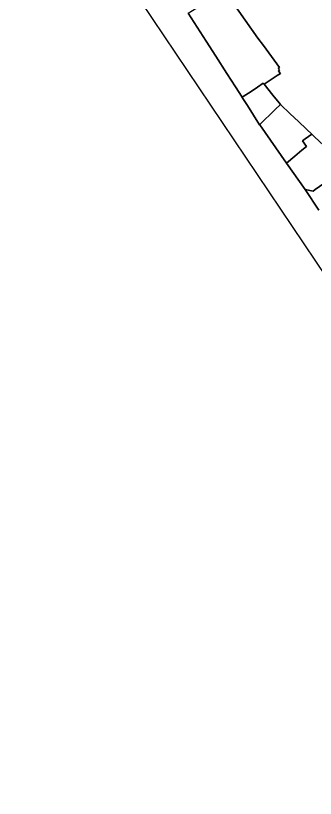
# Model space of a CAD drawing. Header units: inches. Extents: x 469449 to 472390, y 1000542 to 1004361.
# Drawn here: x 471308.3 to 471463.1, y 1000541.7 to 1000945.8 of the extents above; entities that cross this region are included whole.
import ezdxf

# ---------------------------------------------------------------- set-up
doc = ezdxf.new("R2010")
doc.units = ezdxf.units.IN
doc.header["$MEASUREMENT"] = 0
doc.layers.add('Gulele_10_07_New_Parcel', color=7, linetype='Continuous')

msp = doc.modelspace()

# ---------------------------------------------------------------- linework, layer by layer
at = {"layer": 'Gulele_10_07_New_Parcel'}
for points in [[(472232.75, 1001463.52), (472234.19, 1001375.33), (472246.48, 1001209.8), (472250.24, 1001191.59), (472273.22, 1001137.95), (472291.43, 1001087.35), (472302.12, 1001044.85), (472306.17, 1000998.59), (472307.47, 1000965.19), (472310.36, 1000866.6), (472312.67, 1000853.3), (472319.9, 1000826.99), (472352.13, 1000750.8), (472385.08, 1000686.03), (472390.32, 1000679.22), (472200.76, 1000644.61), (472199.07, 1000644.3), (471657.08, 1000542.93), (471653.75, 1000542.33), (471650.07, 1000541.67), (471342.89, 1000998.27), (471292.88, 1001049.45)], [(471465.23, 1000880.88), (471462.57, 1000883.39), (471461.27, 1000884.62), (471458.6, 1000887.14), (471454.38, 1000891.12), (471450.06, 1000895.19), (471445.03, 1000899.94), (471444.36, 1000900.78), (471441.2, 1000904.73), (471436.72, 1000910.35), (471443.46, 1000914.86), (471445.06, 1000915.94), (471444.01, 1000917.23), (471444.61, 1000917.79), (471443.91, 1000918.59), (471444.64, 1000919.08), (471436.25, 1000930.33), (471433.36, 1000934.2), (471416.98, 1000957.59)], [(471397.33, 1000947.13), (471406.63, 1000932.67), (471411.68, 1000924.81), (471417.38, 1000915.94), (471421.83, 1000909.02), (471425.25, 1000903.7), (471425.34, 1000903.55), (471427.99, 1000899.38), (471434.27, 1000889.46), (471434.34, 1000889.36), (471448.17, 1000869.66), (471457.77, 1000856), (471464.93, 1000845.41)], [(471464.93, 1000845.41), (471457.77, 1000856), (471461.93, 1000855.23), (471463.07, 1000856.03), (471479.25, 1000867.28)]]:
    msp.add_lwpolyline(points, dxfattribs=at)
for points in [[(471443.46, 1000914.86), (471436.72, 1000910.35), (471436.23, 1000910.87), (471433.27, 1000908.94), (471430.4, 1000907.07), (471425.25, 1000903.7), (471421.83, 1000909.02), (471417.38, 1000915.94), (471411.68, 1000924.81), (471406.63, 1000932.67), (471397.33, 1000947.13), (471401.8, 1000949.85), (471406.25, 1000952.56), (471410.38, 1000954.5), (471416.98, 1000957.59), (471433.36, 1000934.2), (471436.25, 1000930.33), (471444.64, 1000919.08), (471443.91, 1000918.59), (471444.61, 1000917.79), (471444.01, 1000917.23), (471445.06, 1000915.94)], [(471442.37, 1000897.35), (471434.27, 1000889.46), (471427.99, 1000899.38), (471425.34, 1000903.55), (471425.25, 1000903.7), (471430.4, 1000907.07), (471433.27, 1000908.94), (471436.23, 1000910.87), (471436.72, 1000910.35), (471441.2, 1000904.73), (471444.36, 1000900.78), (471445.03, 1000899.94)], [(471452.47, 1000873.26), (471448.17, 1000869.66), (471434.34, 1000889.36), (471434.27, 1000889.46), (471442.37, 1000897.35), (471445.03, 1000899.94), (471450.06, 1000895.19), (471454.38, 1000891.12), (471458.6, 1000887.14), (471461.27, 1000884.62), (471457.92, 1000882.25), (471456.52, 1000881.25), (471458.51, 1000878.32), (471456.19, 1000876.38)], [(471463.07, 1000856.03), (471461.93, 1000855.23), (471457.77, 1000856), (471448.17, 1000869.66), (471452.47, 1000873.26), (471456.19, 1000876.38), (471458.51, 1000878.32), (471456.52, 1000881.25), (471457.92, 1000882.25), (471461.27, 1000884.62), (471462.57, 1000883.39), (471465.23, 1000880.88), (471469.51, 1000876.84), (471471.61, 1000874.86), (471478.9, 1000867.98), (471479.25, 1000867.28)]]:
    msp.add_lwpolyline(points, close=True, dxfattribs=at)

doc.saveas('drawing.dxf')
